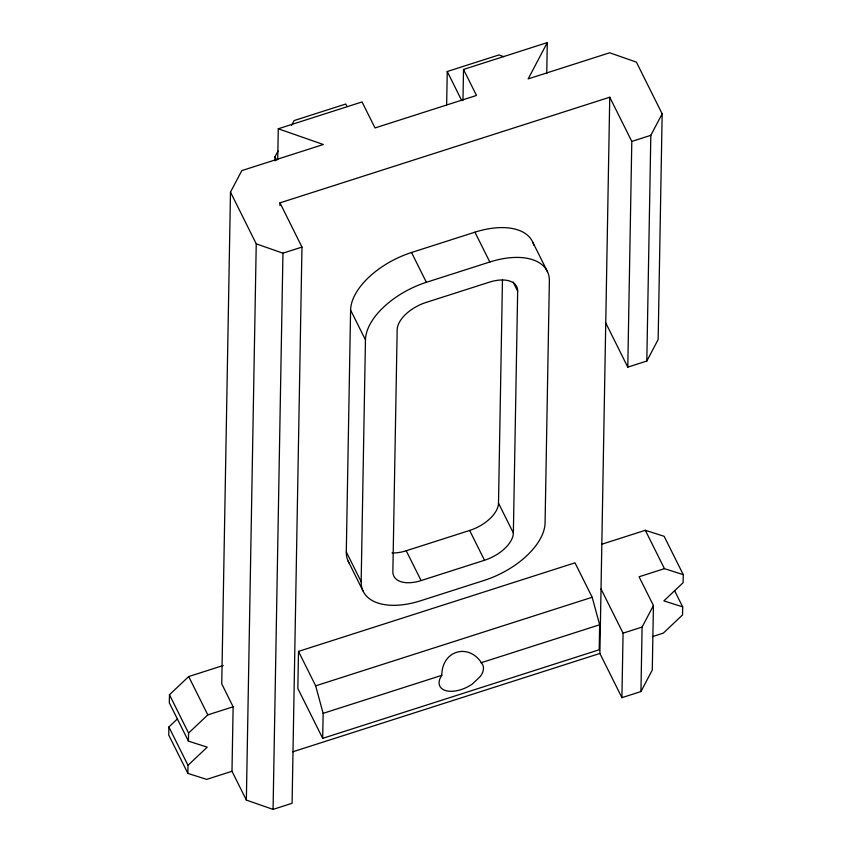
<?xml version="1.0" encoding="UTF-8"?>
<svg xmlns="http://www.w3.org/2000/svg" width="852" height="852" viewBox="0 0 852 852"><rect width="100%" height="100%" fill="white"/><g stroke="black" fill="none" stroke-linecap="round" stroke-linejoin="round"><path stroke-width="1.28" d="M441.783 675.348C441.9 649.458 470.453 642.451 482.786 664.997A23.941 13.004 -26.5 0 1 480.379 676.403L472.157 684.177A23.941 13.004 -26.5 0 1 447.566 691.036A23.941 13.004 -26.5 0 1 439.909 678.724L441.783 675.348L323.142 713.348L322.695 738.343L599.201 649.767L599.648 624.772L592.172 597.263L575.004 562.831L298.498 651.397L297.838 688.48L322.695 738.343M177.546 718.8L168.888 726.98L168.749 735.042L187.855 773.382L206.663 779.388L231.989 771.273L233.129 706.787L221.744 683.858L230.487 192.115L241.819 170.602L323.334 144.51L278.274 128.78L277.72 159.729M223.224 665.497L188.697 676.552L169.463 694.731L169.314 702.804L188.43 741.144L207.228 747.14L187.994 765.32L187.855 773.382M188.43 741.144L188.569 733.071L169.463 694.731M462.966 100.387L463.52 69.438L547.293 42.6L528.176 78.885L609.67 52.781L636.38 62.111L662.164 113.817L658.149 339.533L646.817 361.046L627.786 367.137L631.801 141.421L609.755 97.224L279.978 202.861L301.97 247.08L292.087 803.287L273.066 809.4L246.356 800.071L256.239 243.853L230.487 192.115M274.887 160.847L274.962 156.864L278.05 151.006M279.935 205.524L279.978 202.861M273.066 809.4L282.949 253.172L301.97 247.08M349.267 563.204A64.986 35.294 -26.5 0 1 346.295 551.926L350.598 310.085A64.986 35.294 -26.5 0 1 411.527 252.501L474.937 232.181A64.986 35.294 -26.5 0 1 533.81 245.195M365.455 339.905A64.986 35.294 -26.5 0 1 426.383 282.31L489.804 262.001A64.986 35.294 -26.5 0 1 549.37 280.99L545.078 522.83A64.986 35.294 -26.5 0 1 484.149 580.414L420.728 600.735A64.986 35.294 -26.5 0 1 361.163 581.735L365.455 339.905L350.598 310.085M446.65 104.732L447.247 71.515L498.931 54.954L503.937 56.701M513.362 532.979L517.665 291.15A30.778 16.72 -26.5 0 0 489.442 282.15L426.032 302.46A30.778 16.72 -26.5 0 0 397.17 329.745L392.868 571.586A30.778 16.72 -26.5 0 0 421.09 580.574L484.511 560.265A30.778 16.72 -26.5 0 0 513.362 532.979L498.505 503.17L502.467 279.935M546.75 73.56L547.293 42.6M652.43 636.614L663.303 633.132L682.537 614.942L682.686 606.89L663.868 600.884L683.112 582.704L683.251 574.642L664.443 568.646L639.075 576.772L653.431 605.548L652.281 670.045L640.949 691.558L621.917 697.65L599.883 653.452L609.755 97.224M621.917 697.65L623.068 633.164L601.022 588.956M640.949 691.558L642.088 627.061L653.431 605.548M646.817 361.046L650.822 135.33L662.164 113.817M291.618 125.255L294.089 120.579L345.774 104.019L346.934 106.351M188.569 733.071L207.803 714.892L233.129 706.787M278.274 128.78L362.047 101.942L375.018 127.949L476.492 95.445L463.52 69.438M631.801 141.421L650.822 135.33M391.995 552.905A30.778 16.72 -26.5 0 0 406.223 550.765L469.644 530.455A30.778 16.72 -26.5 0 0 498.505 503.17M601.587 544.311L645.326 530.295L664.134 536.291L683.251 574.642M298.498 651.397L315.666 685.839L592.172 597.263M481.007 662.781L599.648 624.772M623.068 633.164L642.088 627.061M292.832 751.783L599.883 653.452M256.239 243.853L282.949 253.172M605.751 322.94L627.786 367.137M532.628 241.925L547.495 271.735M447.247 71.515L461.763 100.642M645.326 530.295L664.443 568.646M674.571 590.617L682.686 606.89M513.085 281.969L517.665 291.15M474.937 232.181L489.804 262.001M411.527 252.501L426.383 282.31M469.644 530.455L484.511 560.265M274.962 156.864L276.591 160.133M406.223 550.765L421.09 580.574M346.295 551.926L361.163 581.735M348.17 561.18L363.037 590.99M188.697 676.552L207.803 714.892M231.989 771.273L246.356 800.071M168.888 726.98L187.994 765.32M315.666 685.839L323.142 713.348"/></g></svg>
